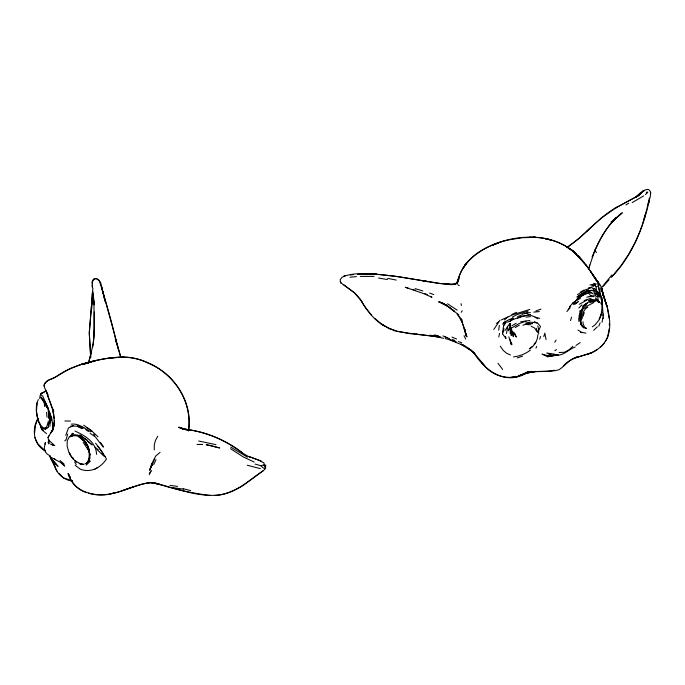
<?xml version="1.0" encoding="UTF-8"?>
<svg xmlns="http://www.w3.org/2000/svg" width="685" height="685" viewBox="0 0 685 685"><rect width="100%" height="100%" fill="white"/><g stroke="black" fill="none" stroke-linecap="round" stroke-linejoin="round"><path stroke-width="1.03" d="M154.271 449.874L154.271 444.925L155.332 440.763L157.756 436.225M582.901 326.779C578.739 322.421 580.263 316.008 580.109 310.579C581.822 316.136 578.037 323.2 583.688 327.481L586.488 328.398L584.69 327.584M580.375 321.308L580.546 318.191M510.222 333.621L510.137 323.346L507.011 327.113M49.885 426.327L50.527 416.523M51.717 417.422L51.649 420.282C50.425 411.634 45.801 403.867 42.658 395.802L40.047 395.647L39.764 398.661M36.536 406.47L36.425 411.154L37.35 416.891L39.242 423.005M609.299 325.187L609.35 323.423M581.214 319.005L582.259 310.964M87.457 445.995L85.753 442.382L82.945 439.35L79.614 437.013L83.698 440.515L79.4 436.953M94.05 335.367L94.273 311.983M86.533 445.13L83.364 440.284L84.058 439.582L88.048 446.209L89.786 454.181L89.624 459.061L86.207 465.098L90.369 461.142M44.234 386.263L44.491 383.977L44.234 386.263C43.823 383.103 46.854 381.151 49.234 379.815C57.531 377.041 64.09 370.816 72.31 367.768C89.435 361.012 107.887 356.928 126.357 357.133C162.276 359.993 194.146 393.627 188.572 430.557M49.603 417.576C48.977 411.873 47.282 405.52 43.849 400.776M265.746 464.901L265.523 468.386L263.656 470.432L242.541 485.845C234.133 490.683 224.834 494.776 215.047 495.469M36.63 408.072L36.425 411.154L36.981 402.934L38.3 399.56M36.767 406.017L36.981 402.934M188.495 431.045C192.519 402.241 174.726 373.299 147.635 363.041C131.589 354.462 112.708 356.876 95.66 360.601C81.001 363.555 66.942 369.027 54.663 377.64C50.93 379.182 46.426 380.235 44.448 384.165L44.337 387.248L48.13 394.92M92.244 292.957L91.567 309.218L91.978 300.27L89.273 332.302L90.694 357.767M94.487 328.372L93.434 342.911L88.802 362.108M526.054 321.119L518.87 323.74L511.044 328.312L511.661 329.999L511.224 335.47L511.044 328.312L510.376 325.675L508.424 330.769L508.852 328.92M603.065 315.905L603.237 314.03M609.145 328.774L607.638 337.294L605.24 341.567M45.141 444.205L45.313 442.467L44.302 448.127L44.859 450.584M52.334 431.156C53.199 424.82 52.06 418.329 49.466 412.516M89.744 457.529L89.29 461.553C90.009 455.071 89.752 447.956 85.753 442.382M92.629 347.475L94.282 333.972L93.922 301.254M89.444 457.015L89.786 454.181M602.869 317.754L602.029 322.233M498.723 330.161L499.331 325.409M587.739 302.864C581.265 305.27 581.522 312.377 579.99 317.9M505.547 336.481L505.941 338.51L502.525 333.792L503.586 325.743L505.453 321.265L503.355 323.132M89.093 459.84L89.281 451.492L88.502 447.647M92.877 287.991L89.281 333.424L90.72 357.193M99.642 281.064L96.542 278.649L94.393 278.786L92.347 281.312L92.141 285.953M537.836 334.777C537.656 340.556 534.48 346.148 529.334 348.913L532.459 346.422M649.371 198.059L647.71 205.354M51.991 431.199L54.064 425.359L54.389 421.84L53.199 428.913L51.478 432.141M53.182 429.341L53.447 427.86L50.433 433.562M506.498 333.467L507.748 326.813L504.845 330.649M48.412 421.095L46.897 426.224M588.723 269.488L589.639 264.949M498.766 337.02L499.536 333.389M53.199 428.913L54.415 423.373L54.346 420.41M647.017 208.403L647.479 206.373M509.708 325.204L510.137 323.346M582.815 315.22L583.714 311.315L585.444 308.798L587.73 307.24M646.794 209.345L642.239 224.903M91.576 351.816L88.519 362.776M48.301 442.245L48.909 439.898L48.84 443.931L48.712 441.619M502.525 333.792L503.954 328.355M67.704 434.067L66.077 439.727L64.741 440.9M578.868 316.35L581.445 310.314L586.66 304.757L582.567 306.161L588.672 301.905L594.82 300.381M570.519 320.589L571.547 317.155M543.77 336.609L544.823 333.141L546.056 339.597M48.31 424.589L48.866 422.816M457.486 282.263C462.306 258.45 485.648 245.804 507.234 240.007C527.861 234.895 551.048 236.051 569.124 248.15M640.441 230.057L635.449 241.891L628.727 254.067M457.537 282.169L459.138 277.322L457.94 280.918L458.804 279.112L457.126 282.186L454.66 284.421L457.503 282.837L452.956 284.643L454.523 284.189L447.63 284.403L451.817 284.617M152.335 463.48L150.229 468.951L151.916 465.252M539.677 339.143L540.585 336.463M589.091 267.946C594.143 250.367 601.747 233.191 614.325 219.645L613.486 220.553L622.348 212.752L618.418 215.724M640.715 229.184L641.931 225.759M65.751 435.326L68.517 427.868L72.627 426.044L77.191 426.207L82.474 428.553M152.25 464.336L149.561 470.295L152.618 462.717M601.481 314.518L598.964 320.118L595.059 324.853L592.379 326.813M38.06 418.389L35.414 425.291L34.601 433.271M47.993 437.441L53.019 429.332M592.071 257.012L593.201 254.101M37.769 418.749C31.63 429.512 33.582 444.171 44.722 450.747M600.086 316.872L599.247 318.962L600.026 317.164M600.42 316.256L601.327 313.995L601.858 308.858M598.767 326.154L600.12 322.883M49.106 440.249L48.164 442.45L48.849 440.866M593.612 253.15C598.502 241.522 604.624 230.211 613.135 220.827L612.287 221.777L620.756 214.003L611.02 222.06M535.944 348.16L536.723 346.396M150.794 467.564L154.819 458.565M149.304 474.722L151.334 470.364M537.614 332.722L540.525 326.505L537.965 323.5L534.334 321.59M153.697 464.584L156.009 459.729M151.017 465.338L155.709 456.047L160.093 452.314M89.435 457.315L87.226 462.889L84.957 463.873M584.356 312.694L580.829 321.291L581.813 325.418M92.347 281.312L93.246 279.703M600.908 314.338L602.098 312.283M87.68 462.444L89.187 459.9M88.262 461.81L88.536 461.347L86.404 463.128M628.239 254.871L620.961 265.797L612.381 276.166M456.356 283.599L458.53 279.06L457.777 281.424C462.221 259.606 483.13 246.857 503.115 241.206M554.773 342.158L556.066 340.094M48.986 435.857L48.018 437.39L48.524 440.018L54.115 445.027L50.493 444.171M568.225 309.654L570.605 305.981M493.774 329.485L500.024 320.195M461.21 312.291L462.264 310.767M149.381 473.412L150.923 471.254M466.622 263.186L464.224 266.508L468.069 261.225L467.101 262.535M601.242 288.094L611.91 274.873M40.638 394.26L45.176 391.358L46.135 391.452L46.922 393.301M503.586 325.743L506.138 322.361M569.577 306.726L572.66 303.172L576.316 300.458L579.501 296.502L589.28 292.675M647.762 192.442L645.424 194.549M603.374 286.159L609.093 279.685M572.412 303.823C577.13 299.054 582.978 295.971 587.627 291.091L590.53 290.979L591.986 290.063M646.349 192.742L647.179 191.766M507.088 322.121L509.923 321.428L513.099 317.694L509.315 319.826M566.846 311.564L570.091 307.753M44.996 429.521L45.801 428.956M534.052 344.247L535.764 342.252M581.454 310.784L583.868 308.173M611.191 277.468C631.416 256.712 642.958 229.321 649.046 201.347L648.275 204.104L650.373 196.175L650.604 192.322L650.647 193.658C650.048 184.205 639.216 193.144 636.468 196.663L637.144 196.252L614.599 208.514M597.311 326.805L593.681 330.324M604.213 343.065C599.769 348.331 593.981 352.612 587.208 354.265L591.986 352.664M46.349 428.382L47.411 427.312M578.859 307.95L581.916 304.893M70.418 435.857L72.721 433.596M456.946 282.811L458.196 281.595L454.806 284.695M584.93 308.473L587.858 305.638L593.861 302.53M567.685 247.062L578.971 238.414L601.045 218.25L616.697 207.264C597.817 217.744 584.913 236.008 566.812 247.465M586.292 231.667L593.082 225.442M572.814 346.362L569.226 349.667L564.663 352.261L559.097 352.51M40.355 394.509L45.03 391.366M563.318 366.132C571.769 355.464 586.702 357.013 597.123 349.513M639.602 194.172L640.15 193.701L638.446 195.156M642.419 191.535L643.386 190.713M502.567 324.142L505.898 321.368L509.923 319.253M504.443 319.861L507.825 317.052M614.565 218.746L616.149 217.453M496.445 323.517L498.457 321.873M41.682 393.216L42.453 392.582L40.706 393.961M149.741 482.582L147.977 482.728L153.038 482.702L151.522 482.711L160.393 484.646L155.872 483.345C177.013 488.653 198.924 497.807 221.024 494.741C237.789 491.813 249.828 479.56 263.442 470.561M575.109 304.14L578.671 301.28M600.403 347.158C617.485 331.754 606.996 307.317 601.832 288.822L602.911 295.475L602.415 291.151L602.612 292.923C602.517 287.717 599.598 283.307 595.933 279.814L598.236 282.34M509.923 321.428L513.459 318.696M577.138 298.258L584.211 293.754L591.78 292.863L593.356 294.062M549.113 354.779L550.749 353.623M554.85 350.72L556.494 349.555M578.08 296.451L588.483 289.849M643.669 195.884L632.187 202.597M576.025 345.394L580.169 342.577M576.838 296.947L580.743 294.336M530.387 350.155C525.489 353.837 519.615 356.226 513.527 356.894M577.498 294.601L585.726 289.704L591.823 287.563M581.616 293.788L584.236 292.127M579.262 304.303L586.882 300.073M625.91 204.926L628.761 203.222M45.689 428.93L48.601 427.2L48.352 425.214L50.005 421.129L48.815 416.891M615.832 207.795L638.189 195.79L641.939 192.408L635.209 197.537L639.525 194.737L636.87 196.672L643.087 191.295M94.932 469.122L97.664 467.538M580.306 292.152L584.091 289.969M511.995 325.666L516.19 323.286M46.597 426.952L44.919 427.894L42.847 427.748M501.377 319.895L513.151 314.62L529.779 309.449M515.171 327.516L519.316 325.212M585.033 291.69L587.422 290.371M573.525 304.534L577.72 302.231L572.66 303.172M576.316 300.458L580.375 298.386M512.637 316.83L517.124 314.578L528.058 311.187M522.895 325.281L527.107 323.585M517.74 318.26L521.79 316.333L530.37 314.441M511.841 314.483L516.618 312.283M593.415 289.293L594.811 288.65L598.228 293.463L599.306 297.333M510.479 320.494L519.53 317.189L529.299 314.92L533.872 316.487L537.836 318.816M584.142 300.587L591.164 298.189M589.357 290.423L586.557 291.579L590.119 292.435M575.229 346.995C569.415 348.939 565.219 354.154 558.969 355.113L546.733 352.963L553.189 355.789L558.369 355.104L553.112 354.222M590.376 353.203L575.357 357.733L578.303 356.637C570.117 358.306 565.587 365.473 558.994 369.729C548.882 372.743 538.222 370.482 527.947 372.589L535.627 371.407L524.419 373.813L526.414 373.102C505.196 385.938 484.261 370.08 473.335 352.013L475.099 354.119L471.16 350.352L472.778 351.825L460.894 344.118L462.889 345.223L450.764 340.291M517.517 316.65L522.073 314.894M589.819 302.556L595.762 301.126M69.981 436.653L73.304 435.429M461.151 344.153C471.948 348.528 478.267 358.212 485.34 366.792C494.93 377.375 511.755 380.732 524.393 373.633L518.28 375.954L531.2 371.339M70.752 435.891L72.875 435.121M535.935 310.93L540.979 309.123M150.323 482.6C129.653 485.451 110.045 500.059 88.553 493.106M122.88 490.374L133.027 486.881M517.235 357.972L522.552 356.14M499.1 242.584L500.949 241.959M588.424 287.957L593.441 286.638M456.895 283.453L453.487 284.558L455.105 284.215L445.755 284.275L450.953 284.515L440.549 283.564L394.106 276.046L372.075 273.863L376.51 274.197C365.233 273.906 352.492 272.219 342.08 277.254L340.128 279.771L340.796 282.794L354.042 292.444L360.644 300.116M84.306 364.052L95.66 360.601L84.109 364.112M502.542 241.454L506.823 240.264M524.933 373.642L531.337 371.869L525.258 373.205C534.788 370.465 544.823 372.135 554.405 370.234M589.203 296.656L592.499 295.783L595.368 295.911M70.521 426.318L73.466 425.548M109.771 494.005L113.821 492.952M525.489 324.39L529.171 323.491L532.587 323.714M586.754 297.247L590.633 296.322L593.698 296.665M644.183 190.798L644.688 190.678M522.407 314.124L527.895 312.839M260.754 465.697L264.35 464.867L265.523 468.386L263.314 467.983L260.754 465.697L255.111 464.079M507.705 240.067L522.056 237.729L535.927 237.344M520.651 321.77L529.822 320.486M350.3 274.993L353.272 274.608M589.948 284.994L593.116 284.352L595.616 284.617M589.913 300.124L592.593 299.593M547.563 356.731L553.189 355.789L547.204 355.498L541.981 354.128L547.563 356.731L552.983 355.669M524.59 313.619L530.327 312.523M109.883 493.885C123.565 491.967 135.776 484.355 149.553 482.625M525.755 323.003L529.18 322.429M349.924 277.228L356.405 276.603M525.986 317.138L530.464 316.616M533.769 312.129L539.343 311.572M108.761 494.27C93.271 496.625 73.86 491.659 68.757 474.928L70.238 477.325L68.2 474.131L69.433 475.827M357.442 274.317L373.839 273.966L382.941 274.856L399.749 276.928L438.52 283.342L452.006 284.609M108.65 358.204L124.019 357.013M590.273 290.363L594.417 290.885M74.691 460.44L80.359 463.908L83.972 464.259M360.353 276.423L374.044 276.397M527.758 324.75L530.37 324.656M364.566 273.991L369.147 273.872M45.39 429.058L43.36 428.322M74.34 435.42L78.501 435.369L86.944 439.821M210.526 495.529C191.8 493.26 173.048 488.867 155.067 483.002L154.433 482.934L157.807 483.841M529.128 237.173L535.473 237.233L533.632 237.215M64.87 420.992L70.418 421.052M71.326 424.143C78.775 423.21 84.649 428.476 90.754 431.815M591.823 285.405L594.546 285.576L596.13 286.792L596.447 291.236L599.692 294.37M591.994 300.921L588.295 300.655C592.046 298.66 596.584 299.491 599.384 302.65L595.505 297.855M528.032 323.303L532.057 323.628M149.673 482.557L157.756 483.798M536.86 237.43C551.297 238.466 565.399 244.254 576.29 253.784M432.56 336.035L409.262 333.561L393.901 330.649M416.334 334.066L438.571 337.02M411.548 333.612L396.358 331.24M529.745 322.113L537.194 322.841M596.806 293.283L598.228 293.463M411.899 333.501L416.608 334.1M170.043 485.374L177.543 486.384M172.158 487.557L183.469 489.141M74.382 434.787L78.501 435.369M378.565 278.041L387.462 279.557M387.616 278.341L396.281 280.079M247.268 465.243L260.368 468.626M585.949 333.167L581.728 332.328L577.96 330.076M597.894 291.536L595.137 291.271L593.518 290.166M198.659 440.994L215.912 444.668M580.495 332.345L582.31 332.73M77.722 425.685L83.853 428.022M443.657 338.356L430.206 335.136M52.077 445.079L54.731 445.661M592.491 288.479L594.237 288.856M71.968 433.673L73.569 434.076L72.379 433.262M79.862 463.574L82.868 464.319M183.126 488.696L190.653 490.597M596.387 284.035L593.707 283.325L596.13 286.792M72.644 481.161C63.773 480.099 56.675 473.832 54.329 465.261L54.851 466.271L50.39 457.854M72.49 480.844L63.354 477.865L58.876 473.224M445.259 338.57L450.079 339.88M185.977 429.743L182.458 428.776C203.873 431.25 224.303 439.094 241.48 452.16M535.199 317.112L539.737 318.371M432.372 335.53L436.662 336.737M412.884 289.541L415.649 290.337M422.876 291.005L415.136 288.608M408.183 288.137L405.323 287.255L424.169 293.796L431.987 297.29L430.437 296.399M448.718 339.392L456.338 341.978M186.851 429.983L178.836 427.329L183.195 429.17L180.66 427.568L182.869 429.324M434.581 334.837L438.785 336.249M390.904 329.04L395.844 330.709M458.351 341.541L461.758 342.723M259.084 460.251L248.835 456.458M445.07 337.063L449.651 338.655M440.249 302.436L438.58 301.854L447.005 305.536L443.589 303.755M436.602 335.599L440.815 337.089M429.641 293.077L433.759 294.567M250.196 457.058L261.584 461.219M86.575 492.541C77.491 490.032 70.863 482.308 68.132 473.481L68.962 475.287M388.626 328.261L393.378 330.101M452.04 337.157L456.63 338.981M442.955 335.915L447.391 337.696M452.134 339.366L454.883 340.479M587.627 291.091L591.78 292.863M443.948 303.763L439.719 301.957L447.913 306.46L454.438 311.761M74.999 431.07C84.923 435.549 96.105 441.971 96.559 454.352M510.445 354.976L506.549 353.237L503.192 350.352L500.264 346.165M424.948 293.617L427.312 294.696M589.357 294.678L591.095 295.466M254.195 462.058L243.338 456.981L230.562 448.735M77.807 426.472L81.96 428.459M391.495 329.562L382.059 324.416L374.669 318.388M260.206 461.031L263.879 462.82L264.35 464.867M597.414 300.689L599.555 301.794M49.337 456.475L60.545 462.401L64.698 466.083L61.256 462.503M569.175 248.604L571.093 249.605L568.036 248.013L574.056 251.737M531.123 326.197L534.668 328.072L536.954 331.651M40.372 397.3L42.675 399.072L46.863 405.297M389.268 328.74L381.014 323.774L384.311 325.914C373.787 319.955 366.501 309.885 360.396 299.713M263.853 465.312L265.3 466.108L265.506 467.401M241.582 452.52L249.888 457.28M80.162 435.326L84.829 438.451L92.073 444.822M230.742 447.099L247.482 457.195M465.115 346.464L461.801 344.452L464.481 346.088M512.722 331.951L514.683 333.15L516.353 337.054L512.722 331.951L513.33 336.626L511.661 329.999M79.246 463.334L80.916 464.37M50.544 456.142L47.017 453.949L45.51 452.031L45.176 450.242M571.239 250.059L573.636 251.566L571.478 250.111L576.761 254.88M182.381 428.827L178.956 427.252L189.171 430.214L185.858 429.512C206.587 431.618 225.733 440.455 242.336 452.759M457.16 310.151L447.588 303.798M457.734 284.66L459.292 285.662M468.557 348.502L471.254 350.343L467.898 348.057M90.103 433.297L95.343 436.893L103.358 447.228M344.949 285.739L354.95 293.206L359.565 298.266M85.736 429.581L88.399 431.473M53.901 458.522L55.571 459.712M83.707 425.205L91.781 430.976L98.023 436.799M87.149 427.62L92.132 431.327M75.196 465.312L80.273 469.174C90.651 473.267 100.746 467.718 106.492 459.019L101.371 450.85L95.54 443.169M451.458 308.695L444.95 304.268L441.08 302.547L448.94 307.111L454.669 311.684M452.922 309.834L454.386 310.981M572.506 250.83L571.136 249.751L574.929 253.056M52.034 460.62L56.17 464.473M71.976 457.229L73.389 458.368M45.407 451.132L37.692 443.692L34.755 437.424M574.081 251.926L571.769 250.025L579.613 258.014M95.121 447.202L98.169 449.728M455.123 311.94L458.196 314.492M46.571 433.699L41.913 429.829L39.85 423.321M87.415 441.046L92.004 444.89M78.432 436.157L83.364 440.284L77.499 435.96L73.792 435.66L69.202 437.021L67.25 440.746L67.113 446.106L68.86 452.305L70.187 453.932M79.948 434.872L82.722 437.218M457.589 314.09L458.89 315.203M583.783 327.892L580.546 324.296M60.023 460.534L64.21 464.242M343.502 284.558L344.709 285.645M578.525 255.83L580.015 257.192M574.064 252.277L580.041 258.057L587.524 267.056M96.996 449.488L103.718 456.03M596.378 290.645L597.637 291.887M93.528 434.102L94.813 435.377M588.21 267.775L575.683 253.536M595.65 299.234L597.543 301.143M102.116 453.401L105.122 456.484M599.666 285.157L597.594 282.974L600.762 295.749L598.467 292.384M597.714 286.261L598.75 287.358M593.698 291.759L594.974 293.12M462.247 320.1L457.169 314.526M598.022 281.826L595.214 278.701L597.029 280.859L590.967 272.005L596.524 280.268M584.305 262.877L580.041 258.057M50.544 457.863L57.96 466.245L50.544 457.863L52.163 460.662L50.262 456.904M371.475 315.006L365.833 308.113L361.569 301.314M76.514 462.306L72.353 458.008L69.579 453.727M584.819 263.425L581.077 259.041M41.057 397.317L43.326 400.126M597.705 281.603L592.816 275.113L595.907 279.411M596.575 299.259L598.073 301.109M502.687 369.472L498.012 363.324M43.557 430.445L40.946 426.241M594.614 250.059L596.481 252.551M89.923 454.772L89.281 451.492L83.142 442.39M595.762 292.572L598.527 296.322L597.08 294.242L594.477 293.788L596.695 296.853M84.058 440.875L85.736 443.152M588.192 268.015L585.889 264.855L597.029 280.859M40.954 425.548L42.145 427.183M84.58 442.013L87.098 445.515M100.472 442.493L103.238 446.372M97.955 446.26L103.247 453.821M589.982 270.421L596.147 279.634M596.703 292.127L599.615 296.408L598.108 293.968M359.856 298.54L361.937 301.597M99.299 280.55C105.576 300.869 111.843 321.625 116.416 342.551L120.791 357.253M40.715 427.363L41.879 429.204M598.895 293.814L600.394 296.262M584.613 327.216L583.106 323.859L582.995 321.77M74.665 462.024L76.215 464.576M69.202 453.068L71.642 457.16M459.087 316.864L462.658 323.097L461.056 319.424L465.526 331.514L464.49 328.577M87.183 447.553L88.836 450.516M600.651 302.873L602.115 305.536M43.36 399.586L46.135 404.672L45.219 402.009M597.115 299.756L598.296 302.068M46.794 407.703L42.675 399.072L41.751 398.978L44.217 402.6L44.611 406.522M464.045 335.71L465.723 339.041M50.228 456.869L57.086 471.177M40.441 425.633C37.221 419.674 36.091 412.764 36.416 406.051M47.265 406.179L48.481 408.834M72.687 457.794L73.415 459.481M460.902 318.842L462.101 321.727M607.081 306.418L603.211 295.329L606.927 306.255M604.59 299.311L606.961 306.383M88.1 447.725L89.769 454.283M601.242 287.486L602.269 290.294L601.832 288.822M53.781 411.848L46.169 391.358M604.881 300.099L601.995 289.798M47.436 394.937L52.728 409.827L54.243 418.621M536.312 328.32L537.382 331.437M41.871 426.481L42.102 427.175M508.827 336.857L511.335 344.726L510.248 339.597M462.88 324.579L465.903 335.042L465.269 331.805M120.757 357.168L101.44 286.433L105.113 301.426L100.738 282.956L98.794 279.968L96.2 278.512L93.708 279.112L92.244 281.895L92.269 283.599M118.188 348.605L115.328 338.296L116.587 343.262M87.971 446.988L89.281 451.492M598.279 285.816L599.418 291.545M601.678 306.589L602.132 308.276M537.776 325.88L538.598 328.988L538.641 334.006M46.032 390.784L46.169 391.332M607.364 307.334L609.119 318.217M599.64 292.538L601.713 301.494M511.515 342.765L511.952 344.641M53.062 427.568L52.702 423.03L53.045 430.077M601.421 287.854L602.329 292.11L601.987 290.269M466.237 336.421L465.586 333.261L466.939 336.815L464.293 328.569M461.065 303.686L461.425 305.501M49.765 423.33L49.722 415.598L49.448 419.348L48.318 411.411L48.507 413.92M602.141 302.753L601.73 300.364L602.475 305.775L601.25 295.997M597.534 295.834L598.373 300.98M52.779 408.962L53.447 413.971M53.636 413.243L54.415 423.373M92.903 291.553L94.016 304.183M602.466 305.536L603.297 318.508M46.546 412.413L47.025 417.208M93.186 293.925L94.213 304.851M601.995 300.338L602.278 303.464M600.796 288.179L601.045 291.416M602.115 297.821L602.517 303.301M578.654 317.883L578.902 321.47M49.037 415.555L49.192 418.398M45.347 402.626L45.39 403.867M92.304 285.26L92.364 287.709M645.484 214.525L644.242 218.549L645.535 214.448M464.884 265.378L462.786 268.768L466.288 263.194L464.884 265.378M344.829 275.73L343.716 276.303L344.889 275.747M528.152 371.638L521.174 375.183L528.152 371.638M496.342 243.663L492.284 245.324L498.406 242.875L496.342 243.663M84.127 363.666L80.83 364.514L90.018 362.211L84.127 363.666M517.595 376.493L510.65 377.512L517.595 376.493M201.818 444.471L197.04 444.471L202.289 444.479L201.818 444.471M427.919 281.646L422.91 280.876L427.919 281.646M210.132 445.387L206.176 444.745L219.671 447.981L210.132 445.387M549.712 239.69L545.183 238.654L551.1 240.024L549.712 239.69M485.34 366.792L481.461 362.271L485.34 366.792M340.796 282.794L340.308 281.552L340.796 282.794"/></g></svg>
